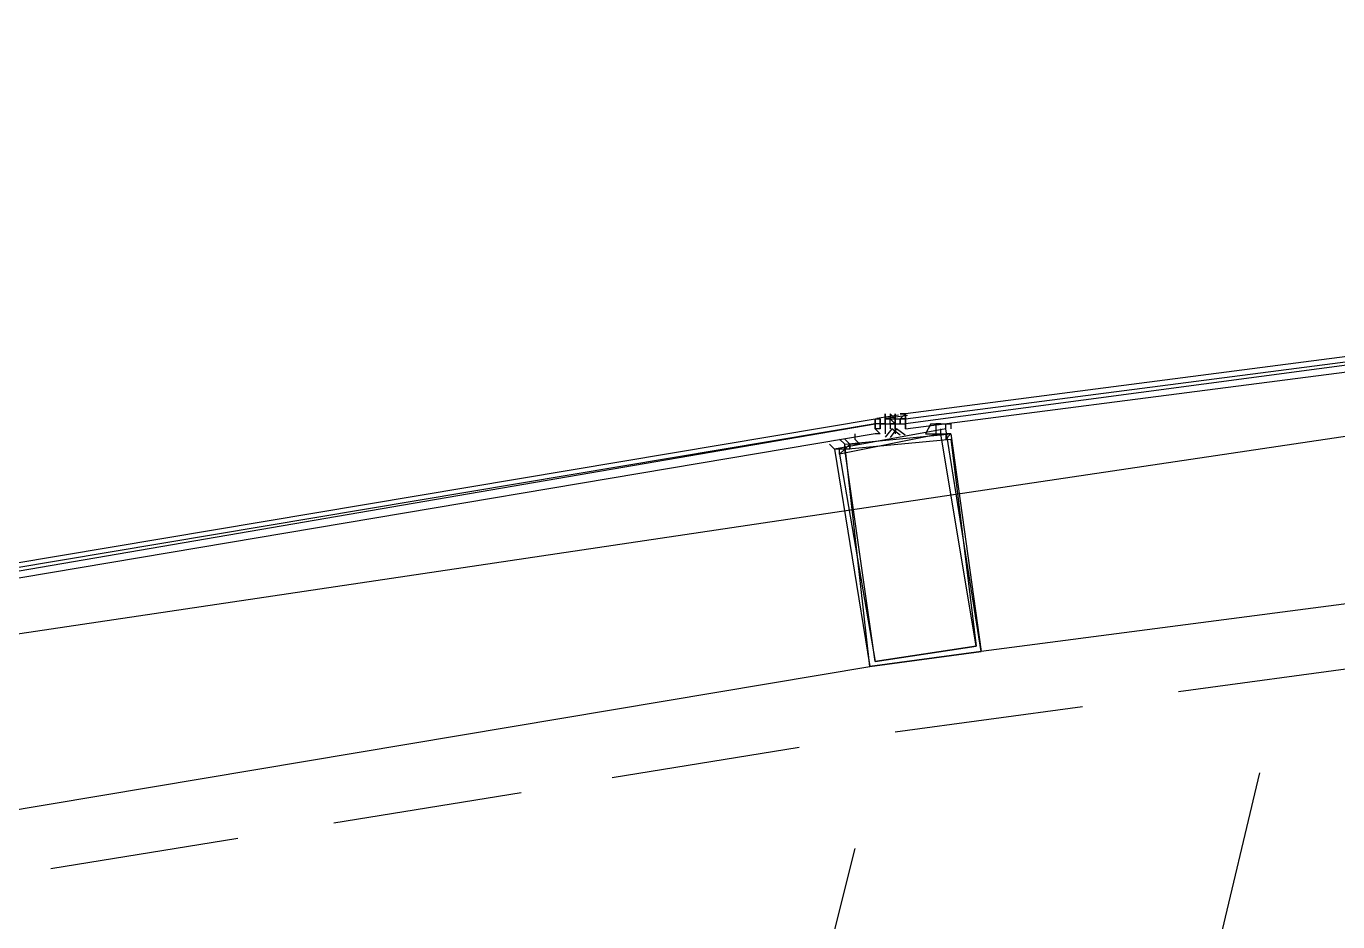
# Model space of a CAD drawing. Header units: feet. Extents: x -84 to 198, y -22 to 181.
# Drawn here: x 69.349 to 72.807, y 151.611 to 153.973 of the extents above; entities that cross this region are included whole.
import ezdxf

# ---------------------------------------------------------------- set-up
doc = ezdxf.new("R2010")
doc.units = ezdxf.units.FT
doc.layers.add('A-AREA-UNIDAD', color=30, linetype='CONTINUOUS')
doc.layers.add('A-LINEA', color=7, linetype='CONTINUOUS')

msp = doc.modelspace()

# ---------------------------------------------------------------- linework, layer by layer
at = {"layer": 'A-AREA-UNIDAD'}
msp.add_lwpolyline([(86.112, 153.9733), (76.032, 153.3689), (67.2, 152.0533), (60.16, 150.4533), (60.08, 150.2578), (59.44, 150.2578), (56.48, 149.4222)], dxfattribs=at)
at = {"layer": 'A-LINEA'}
for p, q in [((71.5917, 152.9391), (71.6488, 152.9487)), ((71.6133, 152.9378), (71.6133, 152.9511)), ((71.6133, 152.9511), (71.6133, 152.9511)), ((71.6133, 152.9511), (71.6133, 152.9378)), ((71.6133, 152.9511), (71.6133, 152.9511)), ((71.6133, 152.9511), (71.6133, 152.9378)), ((71.6267, 152.9511), (71.6267, 152.9511)), ((71.64, 152.9378), (71.6267, 152.9511)), ((71.6267, 152.9511), (71.6267, 152.9511)), ((71.6267, 152.9511), (71.6267, 152.9511)), ((71.6267, 152.9511), (71.6267, 152.9378)), ((71.6267, 152.9511), (71.6267, 152.9511)), ((71.6267, 152.9511), (71.6267, 152.9511)), ((71.64, 152.9511), (71.64, 152.9378)), ((71.64, 152.9511), (71.64, 152.9511)), ((71.64, 152.9378), (71.64, 152.9511)), ((71.64, 152.9511), (71.64, 152.9378)), ((71.64, 152.9511), (71.64, 152.9378)), ((71.64, 152.9511), (71.64, 152.9511)), ((71.64, 152.9511), (71.64, 152.9511)), ((71.64, 152.9511), (71.64, 152.9511)), ((71.64, 152.9511), (71.64, 152.9511)), ((71.64, 152.9511), (71.64, 152.9511)), ((71.64, 152.9511), (71.64, 152.9511)), ((71.64, 152.9511), (71.64, 152.9511)), ((71.64, 152.9511), (71.64, 152.9511)), ((71.6533, 152.9511), (71.6533, 152.9511)), ((71.6533, 152.9511), (71.6533, 152.9511)), ((71.6533, 152.9511), (71.6533, 152.9511)), ((71.6533, 152.9511), (71.6533, 152.9511)), ((71.6533, 152.9511), (71.6533, 152.9511)), ((71.6533, 152.9511), (71.6533, 152.9511)), ((71.6533, 152.9511), (71.6667, 152.9511)), ((71.6533, 152.9511), (71.6533, 152.9511)), ((71.6533, 152.9511), (71.6667, 152.9511)), ((71.6533, 152.9511), (71.6533, 152.9511)), ((71.6533, 152.9511), (71.6533, 152.9511)), ((71.6533, 152.9511), (71.6533, 152.9511)), ((71.6533, 152.9511), (71.6533, 152.9511)), ((71.6667, 152.9511), (71.6533, 152.9511)), ((71.6667, 152.9511), (71.6533, 152.9511)), ((71.6667, 152.9511), (71.6667, 152.9511)), ((71.6667, 152.9511), (71.6667, 152.9511)), ((71.6667, 152.9511), (71.6667, 152.9511)), ((71.6667, 152.9511), (71.6667, 152.9511)), ((71.6667, 152.9511), (71.6667, 152.9511)), ((71.5867, 152.9378), (71.5867, 152.9378)), ((71.5867, 152.9378), (71.5867, 152.9378)), ((71.5867, 152.9378), (71.5867, 152.9378)), ((71.5867, 152.9378), (71.5867, 152.9378)), ((71.5867, 152.9378), (71.5867, 152.9378)), ((71.5867, 152.9378), (71.5867, 152.9378)), ((71.5867, 152.9378), (71.5867, 152.9378)), ((71.5867, 152.9378), (71.5867, 152.9378)), ((71.5867, 152.9244), (71.5867, 152.9378)), ((71.5867, 152.9378), (71.5867, 152.9378)), ((71.5867, 152.9378), (71.5867, 152.9378)), ((71.5867, 152.9378), (71.5867, 152.9244)), ((71.5867, 152.9378), (71.5867, 152.9378)), ((71.5867, 152.9378), (71.6, 152.9378)), ((71.5867, 152.9378), (71.5867, 152.9378)), ((71.5867, 152.9378), (71.5867, 152.9378)), ((71.5867, 152.9378), (71.5867, 152.9378)), ((71.5867, 152.9378), (71.6, 152.9378)), ((71.5867, 152.9244), (71.5867, 152.9244)), ((71.5867, 152.9244), (71.5867, 152.9244)), ((71.5867, 152.9244), (71.5867, 152.9244)), ((71.5867, 152.9244), (71.5867, 152.9244)), ((71.5867, 152.9244), (71.5867, 152.9244)), ((71.5867, 152.9244), (71.5867, 152.9244)), ((71.5867, 152.9244), (71.5867, 152.9244)), ((71.5867, 152.9244), (71.5867, 152.9244)), ((71.6, 152.9244), (71.6, 152.9378)), ((71.6, 152.9378), (71.6, 152.9378)), ((71.6, 152.9378), (71.6, 152.9378)), ((71.6, 152.9378), (71.6, 152.9378)), ((71.6, 152.9378), (71.6, 152.9378)), ((71.6, 152.9378), (71.6, 152.9378)), ((71.6, 152.9378), (71.6, 152.9378)), ((71.6, 152.9378), (71.6, 152.9378)), ((71.6, 152.9378), (71.6, 152.9378)), ((71.6, 152.9378), (71.6, 152.9378)), ((71.6, 152.9111), (71.6, 152.9244)), ((71.6133, 152.9244), (71.6, 152.9244)), ((71.6, 152.9244), (71.6133, 152.9244)), ((71.6, 152.9244), (71.6, 152.9244)), ((71.6, 152.9244), (71.6, 152.9244)), ((71.6, 152.9244), (71.6, 152.9111)), ((71.6, 152.9244), (71.6, 152.9244)), ((71.6, 152.9244), (71.6, 152.9244)), ((71.6133, 152.9244), (71.6, 152.9244)), ((71.6, 152.9244), (71.6, 152.9244)), ((71.6, 152.9244), (71.6, 152.9244)), ((71.6133, 152.9244), (71.6, 152.9244)), ((71.6, 152.9244), (71.6, 152.9244)), ((71.6, 152.9244), (71.6, 152.9244)), ((71.6, 152.9244), (71.6, 152.9244)), ((71.6133, 152.9244), (71.6, 152.9244)), ((71.6, 152.9244), (71.6, 152.9244)), ((71.6, 152.9244), (71.6, 152.9244)), ((71.6, 152.9244), (71.6133, 152.9244)), ((71.6, 152.9244), (71.6, 152.9244)), ((71.6, 152.9244), (71.6, 152.9111)), ((71.6, 152.9244), (71.6, 152.9244)), ((71.6, 152.9244), (71.6, 152.9244)), ((71.6, 152.9244), (71.6, 152.9244)), ((71.6, 152.9244), (71.6, 152.9244)), ((71.6, 152.9244), (71.6, 152.9244)), ((71.6, 152.9244), (71.6, 152.9244)), ((71.6, 152.9244), (71.6, 152.9244)), ((71.6, 152.9244), (71.6, 152.9244)), ((71.6, 152.9244), (71.6, 152.9244)), ((71.6, 152.9244), (71.6, 152.9244)), ((71.6, 152.9244), (71.6, 152.9244)), ((71.6133, 152.9378), (71.6133, 152.9378)), ((71.6133, 152.9378), (71.6133, 152.9378)), ((71.6133, 152.9378), (71.6133, 152.9378)), ((71.6133, 152.9378), (71.6133, 152.9378)), ((71.6133, 152.9378), (71.6133, 152.9244)), ((71.6133, 152.9378), (71.6133, 152.9378)), ((71.6267, 152.9378), (71.6133, 152.9378)), ((71.6133, 152.9378), (71.6133, 152.9378)), ((71.6133, 152.9378), (71.6133, 152.9244)), ((71.6133, 152.9378), (71.6267, 152.9378)), ((71.6133, 152.9378), (71.6133, 152.9244)), ((71.6133, 152.9378), (71.6133, 152.9378)), ((71.6133, 152.9378), (71.6133, 152.9378)), ((71.6267, 152.9378), (71.6133, 152.9378)), ((71.6133, 152.9378), (71.6133, 152.9378)), ((71.6133, 152.9244), (71.6133, 152.9378)), ((71.6267, 152.9378), (71.6133, 152.9378)), ((71.6133, 152.9378), (71.6133, 152.9378)), ((71.6133, 152.9378), (71.6133, 152.9378)), ((71.6133, 152.9378), (71.6133, 152.9378)), ((71.6133, 152.9378), (71.6133, 152.9378)), ((71.6267, 152.9378), (71.6133, 152.9378)), ((71.6133, 152.9378), (71.6133, 152.9378)), ((71.6133, 152.9378), (71.6133, 152.9378)), ((71.6133, 152.9378), (71.6133, 152.9378)), ((71.6133, 152.9378), (71.6133, 152.9378)), ((71.6133, 152.9378), (71.6133, 152.9378)), ((71.6133, 152.9378), (71.6133, 152.9378)), ((71.6133, 152.9378), (71.6133, 152.9378)), ((71.6133, 152.9378), (71.6133, 152.9378)), ((71.6133, 152.9378), (71.6133, 152.9378)), ((71.6133, 152.9378), (71.6133, 152.9378)), ((71.6133, 152.9378), (71.6133, 152.9378)), ((71.6133, 152.9378), (71.6133, 152.9378)), ((71.6133, 152.9378), (71.6133, 152.9378)), ((71.6133, 152.9378), (71.6133, 152.9378)), ((71.6133, 152.9378), (71.6133, 152.9378)), ((71.6133, 152.9378), (71.6133, 152.9378)), ((71.6133, 152.9378), (71.6133, 152.9378)), ((71.6133, 152.9378), (71.6133, 152.9378)), ((71.6133, 152.9378), (71.6133, 152.9378)), ((71.6133, 152.9378), (71.6133, 152.9378)), ((71.6133, 152.9378), (71.6133, 152.9378)), ((71.6133, 152.9378), (71.6133, 152.9378)), ((71.6133, 152.9378), (71.6133, 152.9378)), ((71.6133, 152.9378), (71.6133, 152.9244)), ((71.6133, 152.9378), (71.6133, 152.9378)), ((71.6133, 152.9378), (71.6133, 152.9378)), ((71.6133, 152.9378), (71.6133, 152.9378)), ((71.6133, 152.9378), (71.6133, 152.9378)), ((71.6133, 152.9378), (71.6133, 152.9378)), ((71.6133, 152.9378), (71.6133, 152.9378)), ((71.6133, 152.9378), (71.6133, 152.9378)), ((71.6133, 152.9378), (71.6133, 152.9378)), ((71.6133, 152.9244), (71.6133, 152.9244)), ((71.6133, 152.9244), (71.6133, 152.9244)), ((71.6133, 152.9244), (71.6133, 152.9244)), ((71.6133, 152.9244), (71.6133, 152.9244)), ((71.6133, 152.9244), (71.6133, 152.9244)), ((71.6133, 152.9244), (71.6133, 152.9244)), ((71.6133, 152.9244), (71.6133, 152.9244)), ((71.6133, 152.9244), (71.6133, 152.9244)), ((71.6133, 152.9244), (71.6133, 152.9244)), ((71.6133, 152.9244), (71.6133, 152.9244)), ((71.6133, 152.9244), (71.6133, 152.9244)), ((71.6133, 152.9244), (71.6133, 152.9244)), ((71.6133, 152.9244), (71.6133, 152.9244)), ((71.6133, 152.9244), (71.6133, 152.9244)), ((71.6133, 152.9244), (71.6133, 152.9244)), ((71.6133, 152.9244), (71.6133, 152.9244)), ((71.6133, 152.9244), (71.6133, 152.9244)), ((71.6133, 152.9244), (71.6133, 152.9244)), ((71.6133, 152.9244), (71.6133, 152.9244)), ((71.6133, 152.9244), (71.6133, 152.9244)), ((71.6133, 152.9244), (71.6133, 152.9244)), ((71.6133, 152.9244), (71.6133, 152.9244)), ((71.6133, 152.9244), (71.6133, 152.9244)), ((71.6133, 152.9244), (71.6133, 152.9244)), ((71.6133, 152.9244), (71.6133, 152.9244)), ((71.6133, 152.9244), (71.6133, 152.9244)), ((71.6133, 152.9244), (71.6133, 152.9244)), ((71.6133, 152.9244), (71.6133, 152.9244)), ((71.6133, 152.9244), (71.6133, 152.9244)), ((71.6133, 152.9244), (71.6133, 152.9244)), ((71.6133, 152.9244), (71.6133, 152.9244)), ((71.6133, 152.9244), (71.6133, 152.9244)), ((71.6133, 152.9244), (71.6133, 152.9244)), ((71.6133, 152.9244), (71.6133, 152.9244)), ((71.6133, 152.9244), (71.6133, 152.9244)), ((71.6133, 152.9244), (71.6267, 152.9244)), ((71.6133, 152.9244), (71.6133, 152.9244)), ((71.6133, 152.9244), (71.6267, 152.9244)), ((71.6151, 152.9397), (71.6726, 152.9472)), ((71.6267, 152.9378), (71.6267, 152.9378)), ((71.6267, 152.9378), (71.6267, 152.9378)), ((71.6267, 152.9378), (71.6267, 152.9378)), ((71.6267, 152.9378), (71.6267, 152.9378)), ((71.6267, 152.9378), (71.6267, 152.9378)), ((71.6267, 152.9244), (71.6267, 152.9378)), ((71.6267, 152.9378), (71.6267, 152.9378)), ((71.6267, 152.9378), (71.6267, 152.9378)), ((71.6267, 152.9378), (71.6267, 152.9378)), ((71.6267, 152.9378), (71.6267, 152.9378)), ((71.6267, 152.9378), (71.6267, 152.9378)), ((71.6267, 152.9378), (71.6267, 152.9378)), ((71.6267, 152.9378), (71.6267, 152.9378)), ((71.6267, 152.9244), (71.6267, 152.9378)), ((71.6267, 152.9378), (71.6267, 152.9378)), ((71.6267, 152.9378), (71.6267, 152.9378)), ((71.6267, 152.9378), (71.6267, 152.9378)), ((71.6267, 152.9378), (71.6267, 152.9378)), ((71.6267, 152.9378), (71.6267, 152.9378)), ((71.6267, 152.9378), (71.6267, 152.9378)), ((71.6267, 152.9378), (71.6267, 152.9378)), ((71.6267, 152.9378), (71.6267, 152.9378)), ((71.6267, 152.9378), (71.6267, 152.9378)), ((71.6267, 152.9378), (71.6267, 152.9378)), ((71.6267, 152.9378), (71.6267, 152.9378)), ((71.6267, 152.9378), (71.6267, 152.9378)), ((71.6267, 152.9378), (71.6267, 152.9378)), ((71.6267, 152.9378), (71.6267, 152.9378)), ((71.6267, 152.9378), (71.6267, 152.9378)), ((71.6267, 152.9378), (71.6267, 152.9378)), ((71.6267, 152.9378), (71.6267, 152.9378)), ((71.6267, 152.9378), (71.6267, 152.9378)), ((71.6267, 152.9378), (71.6267, 152.9378)), ((71.6267, 152.9378), (71.6267, 152.9378)), ((71.6267, 152.9378), (71.6267, 152.9378)), ((71.6267, 152.9378), (71.6267, 152.9378)), ((71.6267, 152.9378), (71.6267, 152.9378)), ((71.6267, 152.9378), (71.6267, 152.9378)), ((71.6267, 152.9378), (71.6267, 152.9378)), ((71.6267, 152.9378), (71.6267, 152.9378)), ((71.6267, 152.9378), (71.6267, 152.9378)), ((71.6267, 152.9378), (71.6267, 152.9378)), ((71.6267, 152.9378), (71.6267, 152.9378)), ((71.6267, 152.9378), (71.6267, 152.9378)), ((71.6267, 152.9378), (71.6267, 152.9378)), ((71.6267, 152.9378), (71.6267, 152.9378)), ((71.6267, 152.9378), (71.6267, 152.9378)), ((71.6267, 152.9244), (71.6267, 152.9378)), ((71.6267, 152.9378), (71.6267, 152.9378)), ((71.6267, 152.9378), (71.6267, 152.9378)), ((71.6267, 152.9378), (71.6267, 152.9378)), ((71.6267, 152.9378), (71.6267, 152.9378)), ((71.6267, 152.9378), (71.6267, 152.9378)), ((71.6267, 152.9378), (71.6267, 152.9378)), ((71.6267, 152.9378), (71.6267, 152.9378)), ((71.6267, 152.9378), (71.6267, 152.9378)), ((71.6267, 152.9378), (71.6267, 152.9378)), ((71.6267, 152.9378), (71.6267, 152.9378)), ((71.6267, 152.9378), (71.6267, 152.9378)), ((71.6267, 152.9378), (71.6267, 152.9378)), ((71.6267, 152.9378), (71.6267, 152.9378)), ((71.6267, 152.9378), (71.6267, 152.9378)), ((71.6267, 152.9378), (71.64, 152.9378)), ((71.6267, 152.9378), (71.6267, 152.9378)), ((71.6267, 152.9378), (71.6267, 152.9378)), ((71.6267, 152.9378), (71.64, 152.9378)), ((71.6267, 152.9244), (71.6267, 152.9244)), ((71.6267, 152.9244), (71.6267, 152.9244)), ((71.6267, 152.9244), (71.64, 152.9244)), ((71.6267, 152.9244), (71.6267, 152.9244)), ((71.6267, 152.9244), (71.6267, 152.9244)), ((71.6267, 152.9244), (71.6267, 152.9111)), ((71.6267, 152.9244), (71.6267, 152.9244)), ((71.6267, 152.9244), (71.6267, 152.9244)), ((71.6267, 152.9244), (71.6267, 152.9244)), ((71.6267, 152.9244), (71.6267, 152.9244)), ((71.6267, 152.9244), (71.6267, 152.9244)), ((71.6267, 152.9244), (71.6267, 152.9244)), ((71.6267, 152.9244), (71.6267, 152.9244)), ((71.6267, 152.9244), (71.6267, 152.9244)), ((71.6267, 152.9244), (71.6267, 152.9244)), ((71.6267, 152.9244), (71.6267, 152.9244)), ((71.6267, 152.9244), (71.6267, 152.9244)), ((71.6267, 152.9244), (71.6267, 152.9244)), ((71.6267, 152.9244), (71.6267, 152.9244)), ((71.6267, 152.9244), (71.6267, 152.9244)), ((71.6267, 152.9244), (71.6267, 152.9244)), ((71.6267, 152.9244), (71.6267, 152.9244)), ((71.6267, 152.9244), (71.6267, 152.9244)), ((71.6267, 152.9244), (71.6267, 152.9244)), ((71.6267, 152.9244), (71.6267, 152.9244)), ((71.6267, 152.9244), (71.6267, 152.9244)), ((71.6267, 152.9244), (71.6267, 152.9244)), ((71.6267, 152.9244), (71.6267, 152.9244)), ((71.6267, 152.9244), (71.6267, 152.9244)), ((71.6267, 152.9244), (71.6267, 152.9244)), ((71.6267, 152.9244), (71.6267, 152.9244)), ((71.6267, 152.9244), (71.6267, 152.9244)), ((71.6267, 152.9244), (71.6267, 152.9244)), ((71.6267, 152.9244), (71.6267, 152.9244)), ((71.6267, 152.9244), (71.6267, 152.9244)), ((71.6267, 152.9244), (71.6267, 152.9244)), ((71.6267, 152.9244), (71.6267, 152.9244)), ((71.6267, 152.9244), (71.6267, 152.9244)), ((71.6267, 152.9244), (71.6267, 152.9244)), ((71.6267, 152.9244), (71.6267, 152.9244)), ((71.6267, 152.9244), (71.6267, 152.9244)), ((71.6267, 152.9244), (71.6267, 152.9244)), ((71.6267, 152.9244), (71.6267, 152.9244)), ((71.64, 152.9378), (71.64, 152.9378)), ((71.64, 152.9378), (71.6533, 152.9378)), ((71.64, 152.9378), (71.6533, 152.9378)), ((71.64, 152.9378), (71.64, 152.9378)), ((71.64, 152.9378), (71.64, 152.9378)), ((71.64, 152.9378), (71.64, 152.9378)), ((71.64, 152.9378), (71.64, 152.9378)), ((71.64, 152.9378), (71.64, 152.9378)), ((71.64, 152.9378), (71.64, 152.9378)), ((71.64, 152.9378), (71.64, 152.9378)), ((71.64, 152.9378), (71.64, 152.9378)), ((71.64, 152.9378), (71.64, 152.9378)), ((71.64, 152.9378), (71.64, 152.9378)), ((71.64, 152.9378), (71.64, 152.9378)), ((71.64, 152.9378), (71.64, 152.9378)), ((71.64, 152.9378), (71.64, 152.9378)), ((71.64, 152.9378), (71.64, 152.9378)), ((71.64, 152.9378), (71.64, 152.9378)), ((71.64, 152.9378), (71.64, 152.9378)), ((71.64, 152.9378), (71.64, 152.9378)), ((71.64, 152.9378), (71.64, 152.9378)), ((71.64, 152.9378), (71.64, 152.9378)), ((71.64, 152.9378), (71.64, 152.9378)), ((71.64, 152.9378), (71.64, 152.9378)), ((71.64, 152.9378), (71.64, 152.9378)), ((71.64, 152.9378), (71.64, 152.9378)), ((71.64, 152.9378), (71.64, 152.9378)), ((71.64, 152.9378), (71.64, 152.9378)), ((71.64, 152.9378), (71.64, 152.9378)), ((71.64, 152.9378), (71.64, 152.9378)), ((71.64, 152.9378), (71.64, 152.9378)), ((71.64, 152.9244), (71.64, 152.9378)), ((71.64, 152.9244), (71.64, 152.9378)), ((71.64, 152.9378), (71.64, 152.9378)), ((71.64, 152.9378), (71.64, 152.9378)), ((71.64, 152.9378), (71.64, 152.9378)), ((71.64, 152.9378), (71.64, 152.9378)), ((71.64, 152.9378), (71.64, 152.9378)), ((71.64, 152.9378), (71.64, 152.9378)), ((71.64, 152.9378), (71.64, 152.9378)), ((71.64, 152.9378), (71.64, 152.9378)), ((71.64, 152.9378), (71.64, 152.9378)), ((71.64, 152.9378), (71.64, 152.9244)), ((71.64, 152.9378), (71.64, 152.9378)), ((71.64, 152.9378), (71.64, 152.9244)), ((71.64, 152.9378), (71.64, 152.9378)), ((71.64, 152.9378), (71.64, 152.9244)), ((71.64, 152.9244), (71.64, 152.9244)), ((71.64, 152.9244), (71.64, 152.9244)), ((71.64, 152.9244), (71.64, 152.9244)), ((71.64, 152.9244), (71.64, 152.9244)), ((71.64, 152.9244), (71.6533, 152.9244)), ((71.64, 152.9244), (71.64, 152.9244)), ((71.64, 152.9244), (71.64, 152.9244)), ((71.64, 152.9244), (71.64, 152.9244)), ((71.64, 152.9244), (71.64, 152.9244)), ((71.64, 152.9244), (71.64, 152.9244)), ((71.64, 152.9244), (71.64, 152.9244)), ((71.64, 152.9244), (71.64, 152.9244)), ((71.64, 152.9244), (71.64, 152.9244)), ((71.64, 152.9244), (71.64, 152.9244)), ((71.64, 152.9244), (71.64, 152.9244)), ((71.64, 152.9244), (71.64, 152.9244)), ((71.64, 152.9244), (71.64, 152.9244)), ((71.64, 152.9244), (71.64, 152.9244)), ((71.64, 152.9244), (71.64, 152.9244)), ((71.64, 152.9244), (71.64, 152.9244)), ((71.64, 152.9244), (71.64, 152.9244)), ((71.64, 152.9244), (71.64, 152.9244)), ((71.64, 152.9244), (71.64, 152.9244)), ((71.64, 152.9244), (71.64, 152.9244)), ((71.64, 152.9244), (71.64, 152.9244)), ((71.64, 152.9244), (71.64, 152.9244)), ((71.64, 152.9244), (71.64, 152.9244)), ((71.64, 152.9244), (71.64, 152.9244)), ((71.64, 152.9244), (71.64, 152.9244)), ((71.64, 152.9244), (71.64, 152.9244)), ((71.64, 152.9244), (71.64, 152.9244)), ((71.64, 152.9244), (71.64, 152.9244)), ((71.64, 152.9244), (71.64, 152.9244)), ((71.64, 152.9244), (71.64, 152.9244)), ((71.64, 152.9244), (71.64, 152.9244)), ((71.64, 152.9244), (71.64, 152.9244)), ((71.6533, 152.9378), (71.6533, 152.9378)), ((71.6533, 152.9378), (71.6533, 152.9378)), ((71.6533, 152.9378), (71.6533, 152.9378)), ((71.6533, 152.9378), (71.6533, 152.9378)), ((71.6533, 152.9378), (71.6533, 152.9378)), ((71.6533, 152.9378), (71.6533, 152.9378)), ((71.6533, 152.9378), (71.6533, 152.9378)), ((71.6533, 152.9378), (71.6533, 152.9378)), ((71.6533, 152.9378), (71.6533, 152.9378)), ((71.6533, 152.9378), (71.6533, 152.9378)), ((71.6533, 152.9378), (71.6533, 152.9378)), ((71.6533, 152.9378), (71.6533, 152.9378)), ((71.6533, 152.9244), (71.6533, 152.9378)), ((71.6533, 152.9378), (71.6533, 152.9378)), ((71.6533, 152.9378), (71.6533, 152.9378)), ((71.6533, 152.9378), (71.6533, 152.9378)), ((71.6533, 152.9378), (71.6533, 152.9378)), ((71.6533, 152.9378), (71.6533, 152.9378)), ((71.6533, 152.9378), (71.6533, 152.9378)), ((71.6533, 152.9378), (71.6667, 152.9378)), ((71.6533, 152.9378), (71.6533, 152.9378)), ((71.6533, 152.9378), (71.6533, 152.9244)), ((71.6533, 152.9378), (71.6533, 152.9378)), ((71.6533, 152.9378), (71.6533, 152.9378)), ((71.6533, 152.9378), (71.6533, 152.9244)), ((71.6667, 152.9378), (71.6533, 152.9378)), ((71.6533, 152.9378), (71.6533, 152.9378)), ((71.6533, 152.9378), (71.6533, 152.9378)), ((71.6667, 152.9378), (71.6533, 152.9378)), ((71.6533, 152.9378), (71.6533, 152.9378)), ((71.6533, 152.9378), (71.6533, 152.9378)), ((71.6533, 152.9244), (71.6533, 152.9244)), ((71.6533, 152.9244), (71.6533, 152.9244)), ((71.6533, 152.9244), (71.6533, 152.9244)), ((71.6533, 152.9244), (71.6533, 152.9244)), ((71.6533, 152.9244), (71.6533, 152.9244)), ((71.6533, 152.9244), (71.6533, 152.9244)), ((71.6533, 152.9244), (71.6533, 152.9244)), ((71.6533, 152.9244), (71.6533, 152.9244)), ((71.6533, 152.9244), (71.6533, 152.9244)), ((71.6533, 152.9244), (71.6533, 152.9244)), ((71.6533, 152.9244), (71.6533, 152.9244)), ((71.6533, 152.9244), (71.6533, 152.9244)), ((71.6533, 152.9244), (71.6667, 152.9244)), ((71.6533, 152.9244), (71.6533, 152.9244)), ((71.6533, 152.9244), (71.6533, 152.9244)), ((71.6533, 152.9244), (71.6533, 152.9244)), ((71.6533, 152.9244), (71.6533, 152.9244)), ((71.6533, 152.9244), (71.6533, 152.9244)), ((71.6667, 152.9378), (71.6667, 152.9378)), ((71.6667, 152.9378), (71.6667, 152.9378)), ((71.6667, 152.9378), (71.6667, 152.9378)), ((71.6667, 152.9378), (71.6667, 152.9378)), ((71.6667, 152.9378), (71.6667, 152.9378)), ((71.6667, 152.9378), (71.6667, 152.9378)), ((71.6667, 152.9378), (71.6667, 152.9378)), ((71.6667, 152.9378), (71.6667, 152.9378)), ((71.6667, 152.9378), (71.6667, 152.9244)), ((71.6667, 152.9111), (71.6667, 152.9244)), ((71.6667, 152.9244), (71.6667, 152.9244)), ((71.6667, 152.9244), (71.6667, 152.9244)), ((71.6667, 152.9244), (71.6667, 152.9244)), ((71.6667, 152.9244), (71.6667, 152.9244)), ((71.6667, 152.9244), (71.6667, 152.9244)), ((71.6667, 152.9244), (71.6667, 152.9244)), ((71.6667, 152.9244), (71.6667, 152.9244)), ((71.6667, 152.9244), (71.6667, 152.9244)), ((71.6667, 152.9244), (71.6667, 152.9244)), ((71.5067, 152.8978), (71.5067, 152.8978)), ((71.5067, 152.8844), (71.5067, 152.8844)), ((71.52, 152.8978), (71.52, 152.8978)), ((71.52, 152.8844), (71.52, 152.8844)), ((71.6, 152.9111), (71.5867, 152.9111)), ((71.5867, 152.9111), (71.5867, 152.9111)), ((71.6, 152.9111), (71.6, 152.9111)), ((71.6, 152.9111), (71.6, 152.9111)), ((71.6, 152.9111), (71.6, 152.9111)), ((71.6, 152.9111), (71.6, 152.9111)), ((71.6, 152.9111), (71.6, 152.9111)), ((71.6, 152.9111), (71.6, 152.9111)), ((71.6, 152.9111), (71.6, 152.9111)), ((71.6, 152.9111), (71.6, 152.9111)), ((71.6, 152.9111), (71.6, 152.9111)), ((71.6, 152.9111), (71.6, 152.9111)), ((71.6, 152.9111), (71.6, 152.9111)), ((71.6, 152.8978), (71.6, 152.8978)), ((71.6, 152.8978), (71.6, 152.8978)), ((71.6, 152.8978), (71.6, 152.8978)), ((71.6, 152.8978), (71.6, 152.8978)), ((71.6, 152.8978), (71.6, 152.8978)), ((71.6133, 152.9111), (71.6133, 152.9111)), ((71.6133, 152.9111), (71.6133, 152.9111)), ((71.6133, 152.9111), (71.6133, 152.9111)), ((71.6133, 152.9111), (71.6133, 152.9111)), ((71.6133, 152.9111), (71.6133, 152.9111)), ((71.6133, 152.9111), (71.6133, 152.9111)), ((71.6133, 152.9111), (71.6133, 152.9111)), ((71.6133, 152.9111), (71.6133, 152.9111)), ((71.6133, 152.9111), (71.6133, 152.9111)), ((71.6133, 152.9111), (71.6133, 152.9111)), ((71.6133, 152.9111), (71.6133, 152.9111)), ((71.6133, 152.9111), (71.6133, 152.9111)), ((71.6133, 152.9111), (71.6133, 152.9111)), ((71.6133, 152.9111), (71.6133, 152.9111)), ((71.6267, 152.9111), (71.6267, 152.9111)), ((71.6267, 152.9111), (71.6267, 152.9111)), ((71.6267, 152.9111), (71.6267, 152.9111)), ((71.6267, 152.9111), (71.6267, 152.9111)), ((71.6267, 152.9111), (71.6267, 152.9111)), ((71.64, 152.9111), (71.64, 152.9111)), ((71.64, 152.9111), (71.64, 152.9111)), ((71.64, 152.9111), (71.64, 152.9111)), ((71.64, 152.9111), (71.64, 152.9111)), ((71.64, 152.9111), (71.64, 152.9111)), ((71.64, 152.9111), (71.64, 152.9111)), ((71.64, 152.9111), (71.64, 152.9111)), ((71.64, 152.9111), (71.64, 152.9111)), ((71.64, 152.9111), (71.64, 152.9111)), ((71.6667, 152.9111), (71.6667, 152.9111)), ((71.6667, 152.9111), (71.6667, 152.9111)), ((71.6667, 152.9111), (71.6667, 152.9111)), ((71.6667, 152.9111), (71.6667, 152.9111)), ((71.6667, 152.9111), (71.6667, 152.9111)), ((71.6667, 152.9111), (71.6667, 152.9111)), ((71.6667, 152.9111), (71.6667, 152.9111)), ((71.6667, 152.9111), (71.6667, 152.9111)), ((71.76, 152.8978), (71.76, 152.8978)), ((71.4933, 152.8578), (71.4933, 152.8578)), ((75.5467, 152.8044), (71.8667, 152.3244)), ((67.92, 151.6711), (71.5733, 152.2844)), ((72.88, 152.2844), (72.3867, 152.2178)), ((72.1333, 152.1778), (71.64, 152.1111)), ((71.3867, 152.0711), (70.8933, 151.9911)), ((72.6, 152.0044), (70.3467, 142.4711)), ((70.6533, 151.9511), (70.16, 151.8711)), ((69.9067, 151.8311), (69.4133, 151.7511)), ((71.5333, 151.8044), (71.4, 151.2711))]:
    msp.add_line(p, q, dxfattribs=at)
for points in [[(75.5733, 153.4578), (71.6667, 152.9511), (71.6667, 152.9378), (75.5733, 153.4444), (75.5733, 153.4578)], [(75.5867, 153.4311), (75.5733, 153.4444), (71.6667, 152.9244), (71.6667, 152.9111), (75.5867, 153.4178), (75.5867, 153.4311)], [(71.6133, 152.9511), (71.6133, 152.9378), (71.6133, 152.9511)], [(71.64, 152.9378), (71.6533, 152.9378), (71.6667, 152.9511)], [(71.64, 152.9511), (71.64, 152.9378), (71.64, 152.9244), (71.64, 152.9111), (71.64, 152.8978)], [(71.6667, 152.9111), (71.6667, 152.9244), (71.6667, 152.9378), (71.6667, 152.9511)], [(67.6933, 152.2844), (71.5867, 152.9378), (71.5867, 152.9244), (67.6933, 152.2711), (67.6933, 152.2844)], [(67.6933, 152.2578), (67.7067, 152.2578), (71.5867, 152.9244), (71.5867, 152.9111), (71.6, 152.8978), (71.5867, 152.8978), (67.7067, 152.2444), (67.6933, 152.2578)], [(71.5867, 152.9378), (71.6, 152.9378), (71.6, 152.9244)], [(71.6, 152.8978), (71.5867, 152.9111), (71.5867, 152.9244), (71.5867, 152.9378)], [(71.6, 152.9244), (71.5867, 152.9244), (71.5867, 152.9111)], [(71.6133, 152.9378), (71.6133, 152.9244), (71.6, 152.9244)], [(71.6, 152.9244), (71.6, 152.9244), (71.6, 152.9378)], [(71.6133, 152.9378), (71.6133, 152.9244), (71.6133, 152.9111), (71.6133, 152.8978)], [(71.6267, 152.9378), (71.6267, 152.9378), (71.64, 152.9244)], [(71.64, 152.9111), (71.64, 152.9244), (71.6267, 152.9244)], [(71.64, 152.9111), (71.64, 152.9244), (71.6267, 152.9244)], [(71.64, 152.9244), (71.64, 152.9378), (71.64, 152.9244)], [(71.6533, 152.9244), (71.6533, 152.9244), (71.6533, 152.9378), (71.6667, 152.9378)], [(71.7333, 152.9244), (71.7333, 152.9244), (71.7333, 152.9244), (71.7333, 152.9244), (71.72, 152.8978), (71.72, 152.8978), (71.7467, 152.8978), (71.7467, 152.8978), (71.7467, 152.8978), (71.7467, 152.8978), (71.7467, 152.8978), (71.7467, 152.8978), (71.7467, 152.8978), (71.7467, 152.8978), (71.7467, 152.8978), (71.7467, 152.8978)], [(71.7333, 152.9244), (71.7467, 152.9244), (71.7467, 152.9244), (71.76, 152.9244), (71.76, 152.9244)], [(71.76, 152.9244), (71.76, 152.9244), (71.7467, 152.9244), (71.7467, 152.9244), (71.7467, 152.8978), (71.7467, 152.8978), (71.7733, 152.8978), (71.7733, 152.8978), (71.7733, 152.8978), (71.7733, 152.8978), (71.7733, 152.8978), (71.7733, 152.8978), (71.7733, 152.8844)], [(71.76, 152.9244), (71.7733, 152.9244), (71.7733, 152.9244), (71.7867, 152.9244), (71.7867, 152.9244), (71.7867, 152.9244), (71.7867, 152.9111), (71.7867, 152.9111)], [(71.7733, 152.9111), (71.7733, 152.9244), (71.7733, 152.9244)], [(71.5733, 152.2844), (71.8667, 152.3244), (71.7733, 152.9111), (71.48, 152.8578), (71.5733, 152.2844)], [(71.48, 152.8844), (71.48, 152.8844), (71.48, 152.8844)], [(71.5333, 152.8978), (71.5333, 152.8844), (71.5333, 152.8844), (71.5467, 152.8711), (71.5467, 152.8711), (71.52, 152.8711), (71.52, 152.8711), (71.52, 152.8578), (71.52, 152.8578), (71.52, 152.8578), (71.52, 152.8578), (71.52, 152.8578), (71.5067, 152.8578), (71.5067, 152.8578), (71.5067, 152.8578), (71.5067, 152.8711), (71.5067, 152.8711), (71.5067, 152.8711), (71.5067, 152.8711), (71.4933, 152.8844), (71.4933, 152.8844), (71.4933, 152.8844)], [(71.5867, 152.2978), (71.8533, 152.3378), (71.76, 152.8978), (71.4933, 152.8444), (71.5867, 152.2978)], [(71.4933, 152.8844), (71.4933, 152.8844), (71.4933, 152.8844)], [(71.8667, 152.3244), (71.5733, 152.2844), (71.5067, 152.8711), (71.7867, 152.8978), (71.8667, 152.3244)], [(71.8533, 152.3378), (71.5867, 152.2978), (71.5067, 152.8578), (71.7867, 152.8844), (71.8533, 152.3378)], [(71.5067, 152.8844), (71.5067, 152.8844), (71.5067, 152.8844), (71.5067, 152.8844), (71.52, 152.8711), (71.52, 152.8711), (71.5067, 152.8578), (71.5067, 152.8578)], [(71.653, 152.8945), (71.6306, 152.9109), (71.6134, 152.889)], [(71.6663, 152.8949), (71.6435, 152.9109), (71.6268, 152.8886)], [(71.76, 152.8978), (71.76, 152.8978), (71.76, 152.8978), (71.76, 152.8978), (71.76, 152.8978), (71.76, 152.8978), (71.76, 152.9111), (71.76, 152.9111)], [(71.7733, 152.8844), (71.7867, 152.8978), (71.7867, 152.8978), (71.7733, 152.8978), (71.7733, 152.8978), (71.7733, 152.8978), (71.7867, 152.8978)], [(71.4933, 152.8444), (71.4933, 152.8578), (71.4933, 152.8578), (71.4933, 152.8578), (71.4933, 152.8578), (71.4933, 152.8578), (71.48, 152.8578), (71.48, 152.8578), (71.4667, 152.8711), (71.4667, 152.8711)], [(71.4933, 152.8444), (71.5067, 152.8578), (71.5067, 152.8578), (71.5067, 152.8578), (71.4933, 152.8578)]]:
    msp.add_lwpolyline(points, dxfattribs=at)
for points in [[(71.7733, 152.8978), (71.7733, 152.8978), (71.7733, 152.8978), (71.7733, 152.8978)], [(71.4933, 152.8578), (71.4933, 152.8578), (71.4933, 152.8578), (71.4933, 152.8578)], [(71.52, 152.8711), (71.52, 152.8711), (71.52, 152.8578), (71.52, 152.8578)]]:
    msp.add_lwpolyline(points, close=True, dxfattribs=at)

doc.saveas('drawing.dxf')
